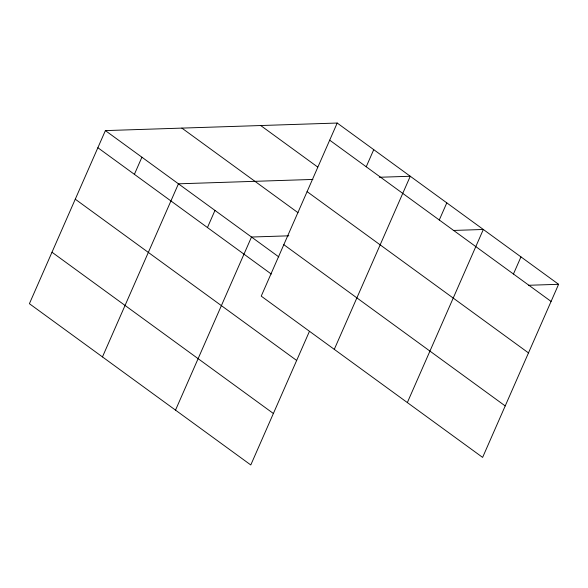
<?xml version="1.0" encoding="UTF-8"?>
<svg xmlns="http://www.w3.org/2000/svg" width="588" height="588" viewBox="0 0 588 588"><rect width="100%" height="100%" fill="white"/><g stroke="black" fill="none" stroke-linecap="round" stroke-linejoin="round"><path stroke-width="0.88" d="M337.211 123.039L261.226 296.139L482.616 457.398L558.6 284.305L337.211 123.039L105.384 130.602L29.4 303.695L250.789 464.961L309.413 331.404M134.395 174.335L141.914 157.209M102.459 356.916L178.443 183.816L312.926 179.436M207.454 227.556L214.973 210.423M175.518 410.13L251.502 237.03L288.84 235.817M366.221 166.779L373.74 149.653M334.285 349.353L410.27 176.26L379.304 177.267M439.28 219.993L446.799 202.867M407.344 402.567L483.329 229.474L453.275 230.452M513.449 274.015L520.961 256.89M528.546 285.283L558.6 284.305M329.692 140.172L551.081 301.431M260.704 125.538L317.696 167.043M307.098 191.637L528.487 352.903M181.883 128.111L298.05 212.724M283.82 244.667L505.21 405.926M105.384 130.602L278.808 256.919M97.865 147.728L271.288 274.052M75.271 199.2L296.661 360.459M51.994 252.23L273.383 413.489"/></g></svg>
